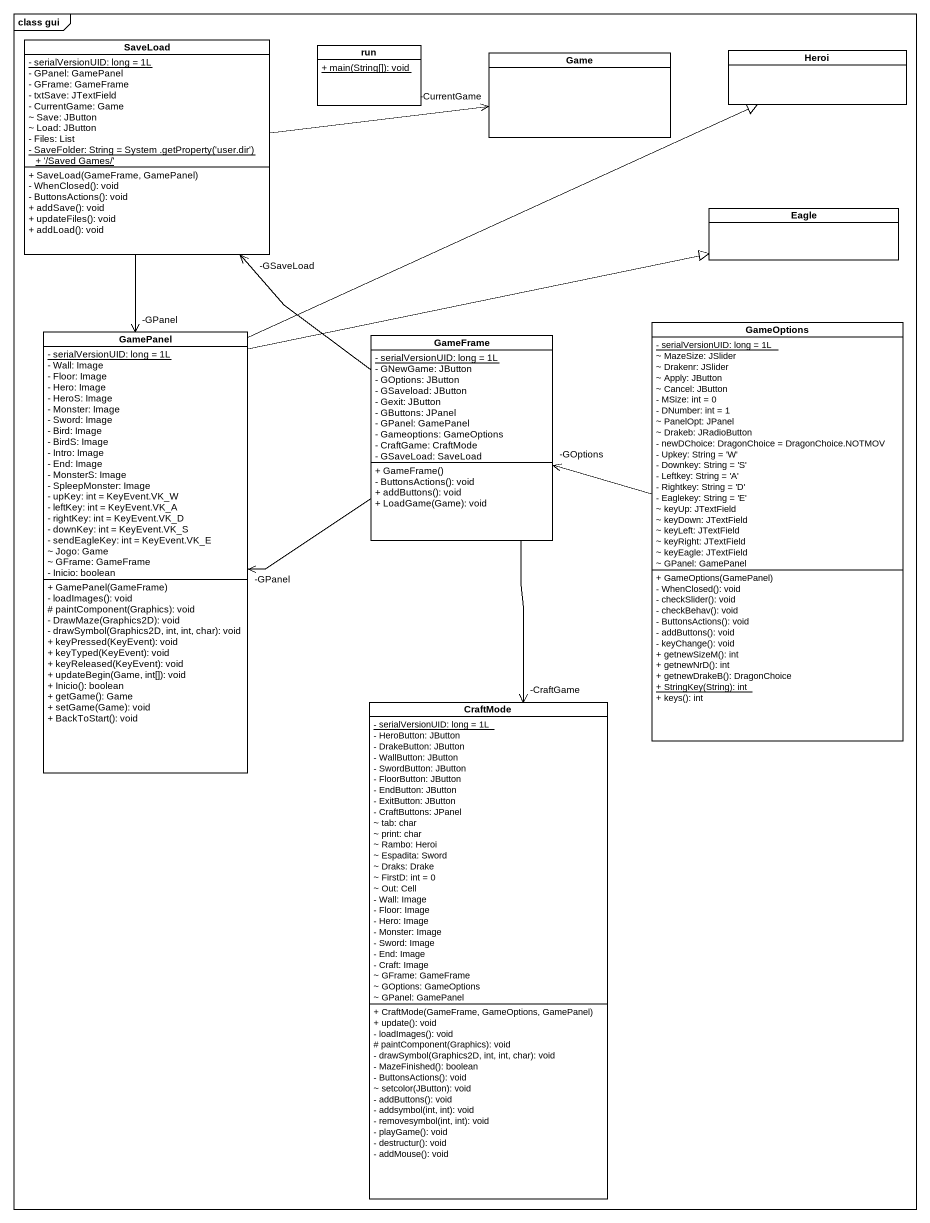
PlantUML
@startuml
mainframe class gui
hide circle
hide empty members
skinparam classAttributeIconSize 0
class SaveLoad {
  {static} - serialVersionUID: long = 1L
  - GPanel: GamePanel
  - GFrame: GameFrame
  - txtSave: JTextField
  - CurrentGame: Game
  ~ Save: JButton
  ~ Load: JButton
  - Files: List
  {static} {field} - SaveFolder: String = System .getProperty('user.dir') + '/Saved Games/'
  + SaveLoad(GameFrame, GamePanel)
  - WhenClosed(): void
  - ButtonsActions(): void
  + addSave(): void
  + updateFiles(): void
  + addLoad(): void
}
class run {
  {static} + main(String[]): void
}
class Game
class Heroi
class Eagle
class GamePanel {
  {static} - serialVersionUID: long = 1L
  - Wall: Image
  - Floor: Image
  - Hero: Image
  - HeroS: Image
  - Monster: Image
  - Sword: Image
  - Bird: Image
  - BirdS: Image
  - Intro: Image
  - End: Image
  - MonsterS: Image
  - SpleepMonster: Image
  - upKey: int = KeyEvent.VK_W
  - leftKey: int = KeyEvent.VK_A
  - rightKey: int = KeyEvent.VK_D
  - downKey: int = KeyEvent.VK_S
  - sendEagleKey: int = KeyEvent.VK_E
  ~ Jogo: Game
  ~ GFrame: GameFrame
  - Inicio: boolean
  + GamePanel(GameFrame)
  - loadImages(): void
  # paintComponent(Graphics): void
  - DrawMaze(Graphics2D): void
  - drawSymbol(Graphics2D, int, int, char): void
  + keyPressed(KeyEvent): void
  + keyTyped(KeyEvent): void
  + keyReleased(KeyEvent): void
  + updateBegin(Game, int[]): void
  + Inicio(): boolean
  + getGame(): Game
  + setGame(Game): void
  + BackToStart(): void
}
class GameFrame {
  {static} - serialVersionUID: long = 1L
  - GNewGame: JButton
  - GOptions: JButton
  - GSaveload: JButton
  - Gexit: JButton
  - GButtons: JPanel
  - GPanel: GamePanel
  - Gameoptions: GameOptions
  - CraftGame: CraftMode
  - GSaveLoad: SaveLoad
  + GameFrame()
  - ButtonsActions(): void
  + addButtons(): void
  + LoadGame(Game): void
}
class GameOptions {
  {static} - serialVersionUID: long = 1L
  ~ MazeSize: JSlider
  ~ Drakenr: JSlider
  ~ Apply: JButton
  ~ Cancel: JButton
  - MSize: int = 0
  - DNumber: int = 1
  ~ PanelOpt: JPanel
  ~ Drakeb: JRadioButton
  - newDChoice: DragonChoice = DragonChoice.NOTMOV
  - Upkey: String = 'W'
  - Downkey: String = 'S'
  - Leftkey: String = 'A'
  - Rightkey: String = 'D'
  - Eaglekey: String = 'E'
  ~ keyUp: JTextField
  ~ keyDown: JTextField
  ~ keyLeft: JTextField
  ~ keyRight: JTextField
  ~ keyEagle: JTextField
  ~ GPanel: GamePanel
  + GameOptions(GamePanel)
  - WhenClosed(): void
  - checkSlider(): void
  - checkBehav(): void
  - ButtonsActions(): void
  - addButtons(): void
  - keyChange(): void
  + getnewSizeM(): int
  + getnewNrD(): int
  + getnewDrakeB(): DragonChoice
  {static} + StringKey(String): int
  + keys(): int
}
class CraftMode {
  {static} - serialVersionUID: long = 1L
  - HeroButton: JButton
  - DrakeButton: JButton
  - WallButton: JButton
  - SwordButton: JButton
  - FloorButton: JButton
  - EndButton: JButton
  - ExitButton: JButton
  - CraftButtons: JPanel
  ~ tab: char
  ~ print: char
  ~ Rambo: Heroi
  ~ Espadita: Sword
  ~ Draks: Drake
  ~ FirstD: int = 0
  ~ Out: Cell
  - Wall: Image
  - Floor: Image
  - Hero: Image
  - Monster: Image
  - Sword: Image
  - End: Image
  - Craft: Image
  ~ GFrame: GameFrame
  ~ GOptions: GameOptions
  ~ GPanel: GamePanel
  + CraftMode(GameFrame, GameOptions, GamePanel)
  + update(): void
  - loadImages(): void
  # paintComponent(Graphics): void
  - drawSymbol(Graphics2D, int, int, char): void
  - MazeFinished(): boolean
  - ButtonsActions(): void
  ~ setcolor(JButton): void
  - addButtons(): void
  - addsymbol(int, int): void
  - removesymbol(int, int): void
  - playGame(): void
  - destructur(): void
  - addMouse(): void
}
SaveLoad -right-> "-CurrentGame" Game
SaveLoad --> "-GPanel" GamePanel
GamePanel -up-|> Heroi
GamePanel -right-|> Eagle
GameFrame -up-> "-GSaveLoad" SaveLoad
GameFrame -left-> "-GPanel" GamePanel
GameFrame --> "-CraftGame" CraftMode
GameOptions -left-> "-GOptions" GameFrame
@enduml
